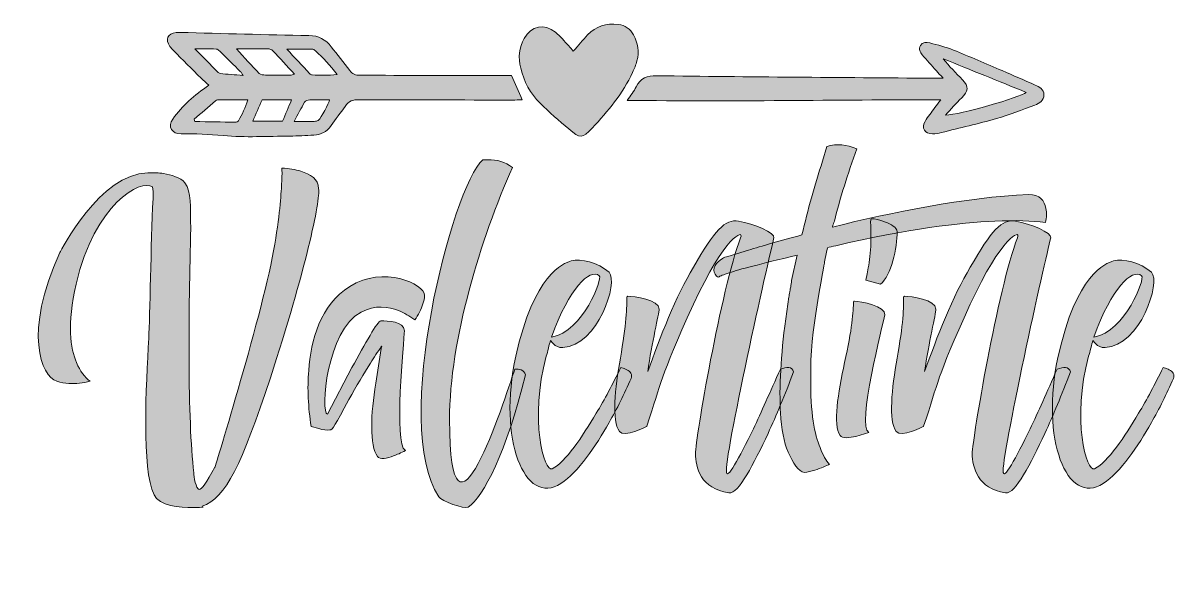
# Model space of a CAD drawing. Header units: inches. Extents: x 138 to 931, y -916 to -207.
# Drawn here: x 138 to 931, y -916 to -538 of the extents above; entities that cross this region are included whole.
import ezdxf

# ---------------------------------------------------------------- set-up
doc = ezdxf.new("R2010")
doc.units = ezdxf.units.IN
doc.header["$MEASUREMENT"] = 0
doc.layers.add('Layer 1', color=7, linetype='Continuous')

# ---------------------------------------------------------------- blocks, each defined once
blk = doc.blocks.new('block 4')
at = {"layer": 'Layer 1', "true_color": 0xffffff}
h = blk.add_hatch(color=7, dxfattribs=at)
h.dxf.hatch_style = 2
edge = h.paths.add_edge_path()
edge.add_spline(control_points=[(843.16, -665.56), (843.84, -668.6), (843.84, -671.65), (842.82, -675.37), (833.68, -674.02), (821.84, -673.68), (807.97, -674.35), (783.94, -675.37), (748.42, -679.43), (698.34, -691.27), (695.97, -691.61), (694.28, -692.29), (692.59, -692.63), (692.59, -692.63), (691.91, -695.67), (691.91, -695.67), (691.91, -695.67), (690.56, -702.44), (690.56, -702.44), (690.56, -704.47), (680.07, -752.52), (681.08, -781.62), (680.74, -806.99), (683.79, -821.2), (687.51, -830.34), (689.54, -835.42), (691.57, -839.48), (693.94, -841.84), (693.6, -841.84), (693.6, -841.84), (693.26, -842.18), (693.26, -842.18), (690.89, -843.2), (690.89, -843.2), (687.85, -844.55), (683.45, -846.24), (678.38, -847.26), (673.98, -848.27), (670.25, -843.54), (666.53, -835.75), (663.49, -829.66), (661.46, -821.2), (660.44, -810.38), (660.44, -810.38), (660.44, -810.04), (660.44, -810.04), (659.09, -792.78), (660.1, -770.79), (663.15, -746.76), (663.15, -746.76), (665.86, -726.46), (665.86, -726.46), (665.86, -726.46), (666.19, -726.12), (666.19, -726.12), (666.19, -724.77), (666.53, -723.42), (666.87, -721.72), (666.87, -721.05), (666.87, -720.71), (667.21, -720.37), (667.21, -719.36), (667.55, -718), (667.89, -716.31), (667.89, -716.31), (667.89, -715.3), (667.89, -715.3), (667.89, -715.3), (671.61, -697.7), (671.61, -697.7), (645.55, -704.13), (632.02, -707.51), (624.91, -709.88), (620.85, -711.24), (618.48, -712.25), (617.47, -712.93), (616.45, -712.59), (615.78, -711.91), (615.1, -710.9), (614.09, -709.21), (614.09, -707.18), (615.1, -704.81), (616.12, -703.12), (617.81, -701.42), (620.18, -700.07), (621.19, -699.39), (622.54, -699.05), (623.9, -698.72), (623.9, -698.72), (638.11, -694.32), (638.11, -694.32), (647.24, -691.61), (659.76, -687.89), (674.99, -683.83), (679.05, -666.57), (683.79, -649.65), (689.2, -633.07), (689.2, -633.07), (692.25, -622.92), (692.25, -622.92), (699.01, -620.89), (705.78, -621.57), (712.89, -624.61), (706.46, -641.87), (701.38, -658.45), (697.32, -674.35), (696.98, -675.37), (696.31, -676.72), (695.97, -678.41), (736.24, -668.6), (787.33, -657.78), (831.32, -656.08), (839.1, -655.74), (842.14, -660.48), (843.16, -665.56)], knot_values=[0, 0, 0, 0, 1, 1, 1, 2, 2, 2, 3, 3, 3, 4, 4, 4, 5, 5, 5, 6, 6, 6, 7, 7, 7, 8, 8, 8, 9, 9, 9, 10, 10, 10, 11, 11, 11, 12, 12, 12, 13, 13, 13, 14, 14, 14, 15, 15, 15, 16, 16, 16, 17, 17, 17, 18, 18, 18, 19, 19, 19, 20, 20, 20, 21, 21, 21, 22, 22, 22, 23, 23, 23, 24, 24, 24, 25, 25, 25, 26, 26, 26, 27, 27, 27, 28, 28, 28, 29, 29, 29, 30, 30, 30, 31, 31, 31, 32, 32, 32, 33, 33, 33, 34, 34, 34, 35, 35, 35, 36, 36, 36, 37, 37, 37, 38, 38, 38, 38], degree=3, periodic=1)
h = blk.add_hatch(color=7, dxfattribs=at)
h.dxf.hatch_style = 2
edge = h.paths.add_edge_path()
edge.add_spline(control_points=[(432.06, -811.05), (432.06, -915.95), (469.61, -798.53), (477.06, -776.2), (480.1, -776.2), (483.49, -776.54), (484.5, -780.26), (471.3, -833.05), (455.4, -864.52), (444.91, -871.28), (442.21, -872.97), (426.3, -866.88), (424.61, -864.18), (391.79, -815.11), (433.75, -650.67), (455.06, -632.06), (455.06, -632.06), (458.45, -632.06), (458.45, -632.06), (464.88, -632.06), (470.29, -633.41), (475.37, -637.47), (453.71, -686.2), (432.06, -755.9), (432.06, -811.05)], knot_values=[0, 0, 0, 0, 1, 1, 1, 2, 2, 2, 3, 3, 3, 4, 4, 4, 5, 5, 5, 6, 6, 6, 7, 7, 7, 8, 8, 8, 8], degree=3, periodic=1)
h = blk.add_hatch(color=7, dxfattribs=at)
h.dxf.hatch_style = 2
edge = h.paths.add_edge_path()
edge.add_spline(control_points=[(329.54, -639.84), (335.97, -642.21), (342.06, -645.26), (341.72, -652.02), (343.41, -659.47), (332.25, -709.54), (308.56, -782.29), (288.6, -841.84), (278.11, -865.19), (261.53, -870.61), (261.53, -870.94), (261.87, -871.28), (262.2, -871.28), (261.19, -871.28), (258.82, -871.62), (255.1, -871.62), (246.3, -871.62), (231.75, -870.61), (228.37, -862.82), (219.57, -844.89), (222.96, -788.05), (224.65, -754.89), (225.66, -740.34), (226, -690.26), (227.69, -658.79), (227.69, -658.45), (228.03, -658.11), (227.69, -657.1), (227.69, -657.1), (227.69, -656.76), (227.69, -656.76), (228.03, -655.07), (227.69, -653.04), (227.35, -650.67), (219.23, -645.26), (187.43, -662.17), (174.57, -717.67), (168.14, -745.75), (170.85, -761.99), (174.91, -771.8), (177.27, -777.56), (180.66, -781.95), (184.38, -784.66), (182.01, -785.34), (179.31, -785.68), (176.94, -786.01), (172.54, -786.35), (166.79, -786.35), (161.37, -784.66), (150.55, -780.94), (138.03, -751.84), (163.4, -696.01), (163.74, -695.33), (191.49, -641.19), (223.97, -641.19), (223.97, -641.19), (224.65, -641.19), (224.65, -641.19), (228.37, -640.86), (231.75, -641.19), (234.8, -641.53), (240.21, -642.55), (246.64, -644.24), (249.68, -647.96), (254.08, -653.71), (253.75, -666.23), (253.41, -674.35), (253.41, -676.05), (253.75, -676.72), (253.75, -677.74), (253.75, -677.74), (253.75, -679.09), (253.75, -679.09), (252.05, -736.27), (251.38, -810.72), (255.78, -847.6), (255.78, -850.3), (257.13, -858.76), (259.5, -859.1), (261.19, -859.44), (264.57, -854.36), (270.33, -843.87), (270.33, -843.54), (303.82, -735.94), (311.61, -690.26), (315.33, -667.25), (316.01, -654.73), (316.34, -646.95), (316.68, -642.55), (316.68, -639.5), (316.34, -637.81), (321.42, -638.15), (325.82, -638.83), (329.54, -639.84)], knot_values=[0, 0, 0, 0, 1, 1, 1, 2, 2, 2, 3, 3, 3, 4, 4, 4, 5, 5, 5, 6, 6, 6, 7, 7, 7, 8, 8, 8, 9, 9, 9, 10, 10, 10, 11, 11, 11, 12, 12, 12, 13, 13, 13, 14, 14, 14, 15, 15, 15, 16, 16, 16, 17, 17, 17, 18, 18, 18, 19, 19, 19, 20, 20, 20, 21, 21, 21, 22, 22, 22, 23, 23, 23, 24, 24, 24, 25, 25, 25, 26, 26, 26, 27, 27, 27, 28, 28, 28, 29, 29, 29, 30, 30, 30, 31, 31, 31, 31], degree=3, periodic=1)
h = blk.add_hatch(color=7, dxfattribs=at)
h.dxf.hatch_style = 2
edge = h.paths.add_edge_path()
edge.add_spline(control_points=[(669.25, -778.23), (663.15, -794.13), (657.4, -808.01), (651.65, -820.53), (641.84, -841.17), (631.35, -862.49), (624.58, -861.47), (605.29, -858.76), (601.57, -843.87), (601.57, -834.4), (601.57, -824.93), (619.17, -721.05), (632.7, -685.86), (635.41, -679.43), (621.87, -684.5), (600.22, -731.54), (575.86, -785), (578.9, -783.65), (568.07, -815.45), (568.07, -815.45), (568.07, -815.79), (568.07, -815.79), (567.74, -815.79), (552.51, -823.57), (549.13, -819.17), (543.71, -812.07), (546.08, -789.4), (549.8, -768.76), (553.86, -745.75), (554.54, -732.89), (554.2, -726.46), (554.54, -726.12), (554.88, -726.12), (554.88, -726.12), (559.28, -726.12), (576.53, -728.49), (576.53, -734.92), (576.53, -737.97), (571.46, -758.27), (568.75, -777.89), (576.87, -755.22), (588.37, -725.11), (600.22, -706.16), (614.77, -680.78), (621.87, -672.66), (631.35, -674.35), (641.84, -676.05), (656.73, -682.48), (655.71, -685.86), (654.36, -689.58), (622.89, -829.32), (622.89, -846.24), (622.89, -854.36), (631.69, -837.11), (641.5, -817.48), (646.91, -805.98), (653, -792.11), (660.11, -776.2), (664.51, -774.85), (668.23, -774.17), (669.25, -778.23)], knot_values=[0, 0, 0, 0, 1, 1, 1, 2, 2, 2, 3, 3, 3, 4, 4, 4, 5, 5, 5, 6, 6, 6, 7, 7, 7, 8, 8, 8, 9, 9, 9, 10, 10, 10, 11, 11, 11, 12, 12, 12, 13, 13, 13, 14, 14, 14, 15, 15, 15, 16, 16, 16, 17, 17, 17, 18, 18, 18, 19, 19, 19, 20, 20, 20, 20], degree=3, periodic=1)
h = blk.add_hatch(color=7, dxfattribs=at)
h.dxf.hatch_style = 2
edge = h.paths.add_edge_path()
edge.add_spline(control_points=[(732.17, -738.98), (730.82, -745.07), (712.55, -815.79), (721.01, -819.85), (721.01, -819.85), (712.21, -822.56), (712.21, -822.56), (707.81, -823.57), (702.74, -824.25), (701.38, -821.88), (695.97, -814.78), (700.03, -792.44), (704.43, -771.8), (709.5, -748.79), (710.52, -736.27), (710.52, -729.85), (710.86, -729.51), (710.86, -729.51), (711.19, -729.51), (715.26, -729.51), (733.19, -732.89), (732.17, -738.98)], knot_values=[0, 0, 0, 0, 1, 1, 1, 2, 2, 2, 3, 3, 3, 4, 4, 4, 5, 5, 5, 6, 6, 6, 7, 7, 7, 7], degree=3, periodic=1)
edge = h.paths.add_edge_path()
edge.add_spline(control_points=[(729.13, -717.67), (729.13, -717.67), (718.98, -714.96), (718.98, -714.96), (718.98, -714.96), (719.99, -710.56), (719.99, -710.56), (720.67, -707.51), (721.34, -702.78), (722.02, -696.35), (723.38, -683.83), (721.68, -673.68), (722.7, -672.66), (722.7, -672.66), (724.05, -672.66), (724.05, -672.66), (724.05, -672.66), (724.73, -672.66), (724.73, -672.66), (727.43, -673.34), (730.14, -674.02), (732.51, -675.03), (736.57, -676.38), (740.29, -678.75), (740.63, -681.46), (740.63, -692.63), (736.57, -712.25), (729.13, -717.67)], knot_values=[0, 0, 0, 0, 1, 1, 1, 2, 2, 2, 3, 3, 3, 4, 4, 4, 5, 5, 5, 6, 6, 6, 7, 7, 7, 8, 8, 8, 9, 9, 9, 9], degree=3, periodic=1)
h = blk.add_hatch(color=7, dxfattribs=at)
h.dxf.hatch_style = 2
edge = h.paths.add_edge_path()
edge.add_spline(control_points=[(860.07, -778.23), (853.98, -794.13), (848.23, -808.01), (842.48, -820.53), (832.67, -841.17), (822.17, -862.49), (815.41, -861.47), (796.12, -858.76), (792.4, -843.87), (792.4, -834.4), (792.4, -824.93), (810, -721.05), (823.53, -685.86), (826.24, -679.43), (812.7, -684.5), (791.05, -731.54), (766.68, -785), (769.73, -783.65), (758.9, -815.45), (758.9, -815.45), (758.9, -815.79), (758.9, -815.79), (758.56, -815.79), (743.34, -823.57), (739.95, -819.17), (734.54, -812.07), (736.91, -789.4), (740.63, -768.76), (744.69, -745.75), (745.37, -732.89), (745.03, -726.46), (745.37, -726.12), (745.71, -726.12), (745.71, -726.12), (750.1, -726.12), (767.36, -728.49), (767.36, -734.92), (767.36, -737.97), (762.28, -758.27), (759.58, -777.89), (767.7, -755.22), (779.2, -725.11), (791.05, -706.16), (805.6, -680.78), (812.7, -672.66), (822.17, -674.35), (832.67, -676.05), (847.55, -682.48), (846.54, -685.86), (845.19, -689.58), (813.72, -829.32), (813.72, -846.24), (813.72, -854.36), (822.51, -837.11), (832.33, -817.48), (837.74, -805.98), (843.83, -792.11), (850.94, -776.2), (855.34, -774.85), (859.06, -774.17), (860.07, -778.23)], knot_values=[0, 0, 0, 0, 1, 1, 1, 2, 2, 2, 3, 3, 3, 4, 4, 4, 5, 5, 5, 6, 6, 6, 7, 7, 7, 8, 8, 8, 9, 9, 9, 10, 10, 10, 11, 11, 11, 12, 12, 12, 13, 13, 13, 14, 14, 14, 15, 15, 15, 16, 16, 16, 17, 17, 17, 18, 18, 18, 19, 19, 19, 20, 20, 20, 20], degree=3, periodic=1)
h = blk.add_hatch(color=7, dxfattribs=at)
h.dxf.hatch_style = 2
edge = h.paths.add_edge_path()
edge.add_spline(control_points=[(347.81, -807.33), (347.81, -807.33), (364.72, -775.19), (364.72, -775.19), (373.86, -758.95), (382.32, -743.04), (384.69, -743.04), (389.09, -743.04), (400.93, -743.38), (400.93, -749.81), (400.93, -756.24), (393.15, -827.97), (401.6, -832.37), (398.56, -834.06), (395.85, -835.08), (393.48, -836.09), (389.09, -837.79), (384.01, -838.8), (382.32, -836.43), (376.9, -828.99), (377.58, -806.99), (381.3, -786.01), (381.3, -786.01), (385.03, -761.99), (385.03, -761.99), (385.36, -760.64), (385.36, -760.3), (385.03, -760.64), (382.66, -764.36), (379.95, -768.08), (377.58, -772.14), (373.18, -778.91), (367.77, -788.05), (362.69, -797.18), (353.22, -814.78), (351.53, -818.16), (349.5, -818.16), (347.81, -818.5), (344.76, -818.16), (342.05, -817.15), (342.05, -817.15), (336.64, -815.79), (336.64, -815.79), (334.61, -802.6), (333.93, -789.74), (334.95, -777.22), (336.64, -756.58), (342.73, -731.88), (363.37, -719.36), (386.38, -704.81), (414.8, -717.33), (414.8, -725.45), (414.8, -729.51), (413.11, -733.23), (411.42, -736.95), (410.4, -738.98), (409.39, -740.67), (408.03, -742.37), (404.65, -739.66), (400.93, -737.63), (396.87, -735.94), (390.1, -733.23), (380.63, -731.88), (371.15, -736.95), (347.13, -749.47), (343.07, -806.32), (347.81, -807.33)], knot_values=[0, 0, 0, 0, 1, 1, 1, 2, 2, 2, 3, 3, 3, 4, 4, 4, 5, 5, 5, 6, 6, 6, 7, 7, 7, 8, 8, 8, 9, 9, 9, 10, 10, 10, 11, 11, 11, 12, 12, 12, 13, 13, 13, 14, 14, 14, 15, 15, 15, 16, 16, 16, 17, 17, 17, 18, 18, 18, 19, 19, 19, 20, 20, 20, 21, 21, 21, 22, 22, 22, 22], degree=3, periodic=1)
h = blk.add_hatch(color=7, dxfattribs=at)
h.dxf.hatch_style = 2
edge = h.paths.add_edge_path()
edge.add_spline(control_points=[(557.59, -780.94), (557.59, -781.62), (557.59, -782.29), (557.25, -782.63), (552.51, -793.46), (547.44, -803.61), (542.02, -813.08), (532.89, -829.32), (520.7, -847.26), (508.86, -855.04), (483.82, -871.28), (465.21, -824.25), (477.73, -767.41), (490.25, -710.9), (510.21, -703.45), (515.97, -701.76), (522.4, -700.07), (534.24, -702.44), (542.02, -709.54), (548.79, -716.31), (534.24, -760.3), (510.21, -761.31), (507.17, -761.65), (505.14, -760.3), (503.79, -758.95), (502.77, -757.93), (502.09, -757.25), (501.76, -756.58), (500.74, -758.95), (499.73, -764.7), (498.71, -767.41), (486.87, -810.72), (497.36, -847.6), (502.77, -844.89), (512.25, -840.15), (523.41, -822.9), (533.22, -806.65), (538.98, -797.18), (544.39, -786.69), (550.14, -775.19), (550.14, -775.19), (552.51, -775.86), (552.51, -775.86), (553.87, -776.2), (554.88, -777.22), (555.89, -777.56), (556.91, -778.57), (557.59, -779.59), (557.59, -780.94)], knot_values=[0, 0, 0, 0, 1, 1, 1, 2, 2, 2, 3, 3, 3, 4, 4, 4, 5, 5, 5, 6, 6, 6, 7, 7, 7, 8, 8, 8, 9, 9, 9, 10, 10, 10, 11, 11, 11, 12, 12, 12, 13, 13, 13, 14, 14, 14, 15, 15, 15, 16, 16, 16, 16], degree=3, periodic=1)
edge = h.paths.add_edge_path()
edge.add_spline(control_points=[(502.43, -754.21), (524.09, -750.49), (537.96, -713.6), (535.25, -711.91), (528.83, -706.84), (514.28, -720.37), (502.43, -754.21)], knot_values=[0, 0, 0, 0, 1, 1, 1, 2, 2, 2, 2], degree=3, periodic=1)
h = blk.add_hatch(color=7, dxfattribs=at)
h.dxf.hatch_style = 2
edge = h.paths.add_edge_path()
edge.add_spline(control_points=[(931.46, -780.94), (931.46, -781.62), (931.46, -782.29), (931.12, -782.63), (926.39, -793.46), (921.31, -803.61), (915.9, -813.08), (906.76, -829.32), (894.58, -847.26), (882.74, -855.04), (857.7, -871.28), (839.09, -824.25), (851.61, -767.41), (864.13, -710.9), (884.09, -703.45), (889.84, -701.76), (896.27, -700.07), (908.11, -702.44), (915.9, -709.54), (922.66, -716.31), (908.11, -760.3), (884.09, -761.31), (881.04, -761.65), (879.01, -760.3), (877.66, -758.95), (876.65, -757.93), (875.97, -757.25), (875.63, -756.58), (874.62, -758.95), (873.6, -764.7), (872.59, -767.41), (860.74, -810.72), (871.23, -847.6), (876.65, -844.89), (886.12, -840.15), (897.29, -822.9), (907.1, -806.65), (912.85, -797.18), (918.26, -786.69), (924.02, -775.19), (924.02, -775.19), (926.39, -775.86), (926.39, -775.86), (927.74, -776.2), (928.75, -777.22), (929.77, -777.56), (930.78, -778.57), (931.46, -779.59), (931.46, -780.94)], knot_values=[0, 0, 0, 0, 1, 1, 1, 2, 2, 2, 3, 3, 3, 4, 4, 4, 5, 5, 5, 6, 6, 6, 7, 7, 7, 8, 8, 8, 9, 9, 9, 10, 10, 10, 11, 11, 11, 12, 12, 12, 13, 13, 13, 14, 14, 14, 15, 15, 15, 16, 16, 16, 16], degree=3, periodic=1)
edge = h.paths.add_edge_path()
edge.add_spline(control_points=[(876.31, -754.21), (897.96, -750.49), (911.84, -713.6), (909.13, -711.91), (902.7, -706.84), (888.15, -720.37), (876.31, -754.21)], knot_values=[0, 0, 0, 0, 1, 1, 1, 2, 2, 2, 2], degree=3, periodic=1)
at = {"layer": 'Layer 1', "lineweight": 0}
for points, knots in [([(843.16, -665.56), (843.84, -668.6), (843.84, -671.65), (842.82, -675.37), (833.68, -674.02), (821.84, -673.68), (807.97, -674.35), (783.94, -675.37), (748.42, -679.43), (698.34, -691.27), (695.97, -691.61), (694.28, -692.29), (692.59, -692.63), (692.59, -692.63), (691.91, -695.67), (691.91, -695.67), (691.91, -695.67), (690.56, -702.44), (690.56, -702.44), (690.56, -704.47), (680.07, -752.52), (681.08, -781.62), (680.74, -806.99), (683.79, -821.2), (687.51, -830.34), (689.54, -835.42), (691.57, -839.48), (693.94, -841.84), (693.6, -841.84), (693.6, -841.84), (693.26, -842.18), (693.26, -842.18), (690.89, -843.2), (690.89, -843.2), (687.85, -844.55), (683.45, -846.24), (678.38, -847.26), (673.98, -848.27), (670.25, -843.54), (666.53, -835.75), (663.49, -829.66), (661.46, -821.2), (660.44, -810.38), (660.44, -810.38), (660.44, -810.04), (660.44, -810.04), (659.09, -792.78), (660.1, -770.79), (663.15, -746.76), (663.15, -746.76), (665.86, -726.46), (665.86, -726.46), (665.86, -726.46), (666.19, -726.12), (666.19, -726.12), (666.19, -724.77), (666.53, -723.42), (666.87, -721.72), (666.87, -721.05), (666.87, -720.71), (667.21, -720.37), (667.21, -719.36), (667.55, -718), (667.89, -716.31), (667.89, -716.31), (667.89, -715.3), (667.89, -715.3), (667.89, -715.3), (671.61, -697.7), (671.61, -697.7), (645.55, -704.13), (632.02, -707.51), (624.91, -709.88), (620.85, -711.24), (618.48, -712.25), (617.47, -712.93), (616.45, -712.59), (615.78, -711.91), (615.1, -710.9), (614.09, -709.21), (614.09, -707.18), (615.1, -704.81), (616.12, -703.12), (617.81, -701.42), (620.18, -700.07), (621.19, -699.39), (622.54, -699.05), (623.9, -698.72), (623.9, -698.72), (638.11, -694.32), (638.11, -694.32), (647.24, -691.61), (659.76, -687.89), (674.99, -683.83), (679.05, -666.57), (683.79, -649.65), (689.2, -633.07), (689.2, -633.07), (692.25, -622.92), (692.25, -622.92), (699.01, -620.89), (705.78, -621.57), (712.89, -624.61), (706.46, -641.87), (701.38, -658.45), (697.32, -674.35), (696.98, -675.37), (696.31, -676.72), (695.97, -678.41), (736.24, -668.6), (787.33, -657.78), (831.32, -656.08), (839.1, -655.74), (842.14, -660.48), (843.16, -665.56)], [0, 0, 0, 0, 1, 1, 1, 2, 2, 2, 3, 3, 3, 4, 4, 4, 5, 5, 5, 6, 6, 6, 7, 7, 7, 8, 8, 8, 9, 9, 9, 10, 10, 10, 11, 11, 11, 12, 12, 12, 13, 13, 13, 14, 14, 14, 15, 15, 15, 16, 16, 16, 17, 17, 17, 18, 18, 18, 19, 19, 19, 20, 20, 20, 21, 21, 21, 22, 22, 22, 23, 23, 23, 24, 24, 24, 25, 25, 25, 26, 26, 26, 27, 27, 27, 28, 28, 28, 29, 29, 29, 30, 30, 30, 31, 31, 31, 32, 32, 32, 33, 33, 33, 34, 34, 34, 35, 35, 35, 36, 36, 36, 37, 37, 37, 38, 38, 38, 38]), ([(432.06, -811.05), (432.06, -915.95), (469.61, -798.53), (477.06, -776.2), (480.1, -776.2), (483.49, -776.54), (484.5, -780.26), (471.3, -833.05), (455.4, -864.52), (444.91, -871.28), (442.21, -872.97), (426.3, -866.88), (424.61, -864.18), (391.79, -815.11), (433.75, -650.67), (455.06, -632.06), (455.06, -632.06), (458.45, -632.06), (458.45, -632.06), (464.88, -632.06), (470.29, -633.41), (475.37, -637.47), (453.71, -686.2), (432.06, -755.9), (432.06, -811.05)], [0, 0, 0, 0, 1, 1, 1, 2, 2, 2, 3, 3, 3, 4, 4, 4, 5, 5, 5, 6, 6, 6, 7, 7, 7, 8, 8, 8, 8]), ([(329.54, -639.84), (335.97, -642.21), (342.06, -645.26), (341.72, -652.02), (343.41, -659.47), (332.25, -709.54), (308.56, -782.29), (288.6, -841.84), (278.11, -865.19), (261.53, -870.61), (261.53, -870.94), (261.87, -871.28), (262.2, -871.28), (261.19, -871.28), (258.82, -871.62), (255.1, -871.62), (246.3, -871.62), (231.75, -870.61), (228.37, -862.82), (219.57, -844.89), (222.96, -788.05), (224.65, -754.89), (225.66, -740.34), (226, -690.26), (227.69, -658.79), (227.69, -658.45), (228.03, -658.11), (227.69, -657.1), (227.69, -657.1), (227.69, -656.76), (227.69, -656.76), (228.03, -655.07), (227.69, -653.04), (227.35, -650.67), (219.23, -645.26), (187.43, -662.17), (174.57, -717.67), (168.14, -745.75), (170.85, -761.99), (174.91, -771.8), (177.27, -777.56), (180.66, -781.95), (184.38, -784.66), (182.01, -785.34), (179.31, -785.68), (176.94, -786.01), (172.54, -786.35), (166.79, -786.35), (161.37, -784.66), (150.55, -780.94), (138.03, -751.84), (163.4, -696.01), (163.74, -695.33), (191.49, -641.19), (223.97, -641.19), (223.97, -641.19), (224.65, -641.19), (224.65, -641.19), (228.37, -640.86), (231.75, -641.19), (234.8, -641.53), (240.21, -642.55), (246.64, -644.24), (249.68, -647.96), (254.08, -653.71), (253.75, -666.23), (253.41, -674.35), (253.41, -676.05), (253.75, -676.72), (253.75, -677.74), (253.75, -677.74), (253.75, -679.09), (253.75, -679.09), (252.05, -736.27), (251.38, -810.72), (255.78, -847.6), (255.78, -850.3), (257.13, -858.76), (259.5, -859.1), (261.19, -859.44), (264.57, -854.36), (270.33, -843.87), (270.33, -843.54), (303.82, -735.94), (311.61, -690.26), (315.33, -667.25), (316.01, -654.73), (316.34, -646.95), (316.68, -642.55), (316.68, -639.5), (316.34, -637.81), (321.42, -638.15), (325.82, -638.83), (329.54, -639.84)], [0, 0, 0, 0, 1, 1, 1, 2, 2, 2, 3, 3, 3, 4, 4, 4, 5, 5, 5, 6, 6, 6, 7, 7, 7, 8, 8, 8, 9, 9, 9, 10, 10, 10, 11, 11, 11, 12, 12, 12, 13, 13, 13, 14, 14, 14, 15, 15, 15, 16, 16, 16, 17, 17, 17, 18, 18, 18, 19, 19, 19, 20, 20, 20, 21, 21, 21, 22, 22, 22, 23, 23, 23, 24, 24, 24, 25, 25, 25, 26, 26, 26, 27, 27, 27, 28, 28, 28, 29, 29, 29, 30, 30, 30, 31, 31, 31, 31]), ([(669.25, -778.23), (663.15, -794.13), (657.4, -808.01), (651.65, -820.53), (641.84, -841.17), (631.35, -862.49), (624.58, -861.47), (605.29, -858.76), (601.57, -843.87), (601.57, -834.4), (601.57, -824.93), (619.17, -721.05), (632.7, -685.86), (635.41, -679.43), (621.87, -684.5), (600.22, -731.54), (575.86, -785), (578.9, -783.65), (568.07, -815.45), (568.07, -815.45), (568.07, -815.79), (568.07, -815.79), (567.74, -815.79), (552.51, -823.57), (549.13, -819.17), (543.71, -812.07), (546.08, -789.4), (549.8, -768.76), (553.86, -745.75), (554.54, -732.89), (554.2, -726.46), (554.54, -726.12), (554.88, -726.12), (554.88, -726.12), (559.28, -726.12), (576.53, -728.49), (576.53, -734.92), (576.53, -737.97), (571.46, -758.27), (568.75, -777.89), (576.87, -755.22), (588.37, -725.11), (600.22, -706.16), (614.77, -680.78), (621.87, -672.66), (631.35, -674.35), (641.84, -676.05), (656.73, -682.48), (655.71, -685.86), (654.36, -689.58), (622.89, -829.32), (622.89, -846.24), (622.89, -854.36), (631.69, -837.11), (641.5, -817.48), (646.91, -805.98), (653, -792.11), (660.11, -776.2), (664.51, -774.85), (668.23, -774.17), (669.25, -778.23)], [0, 0, 0, 0, 1, 1, 1, 2, 2, 2, 3, 3, 3, 4, 4, 4, 5, 5, 5, 6, 6, 6, 7, 7, 7, 8, 8, 8, 9, 9, 9, 10, 10, 10, 11, 11, 11, 12, 12, 12, 13, 13, 13, 14, 14, 14, 15, 15, 15, 16, 16, 16, 17, 17, 17, 18, 18, 18, 19, 19, 19, 20, 20, 20, 20]), ([(729.13, -717.67), (729.13, -717.67), (718.98, -714.96), (718.98, -714.96), (718.98, -714.96), (719.99, -710.56), (719.99, -710.56), (720.67, -707.51), (721.34, -702.78), (722.02, -696.35), (723.38, -683.83), (721.68, -673.68), (722.7, -672.66), (722.7, -672.66), (724.05, -672.66), (724.05, -672.66), (724.05, -672.66), (724.73, -672.66), (724.73, -672.66), (727.43, -673.34), (730.14, -674.02), (732.51, -675.03), (736.57, -676.38), (740.29, -678.75), (740.63, -681.46), (740.63, -692.63), (736.57, -712.25), (729.13, -717.67)], [0, 0, 0, 0, 1, 1, 1, 2, 2, 2, 3, 3, 3, 4, 4, 4, 5, 5, 5, 6, 6, 6, 7, 7, 7, 8, 8, 8, 9, 9, 9, 9]), ([(860.07, -778.23), (853.98, -794.13), (848.23, -808.01), (842.48, -820.53), (832.67, -841.17), (822.17, -862.49), (815.41, -861.47), (796.12, -858.76), (792.4, -843.87), (792.4, -834.4), (792.4, -824.93), (810, -721.05), (823.53, -685.86), (826.24, -679.43), (812.7, -684.5), (791.05, -731.54), (766.68, -785), (769.73, -783.65), (758.9, -815.45), (758.9, -815.45), (758.9, -815.79), (758.9, -815.79), (758.56, -815.79), (743.34, -823.57), (739.95, -819.17), (734.54, -812.07), (736.91, -789.4), (740.63, -768.76), (744.69, -745.75), (745.37, -732.89), (745.03, -726.46), (745.37, -726.12), (745.71, -726.12), (745.71, -726.12), (750.1, -726.12), (767.36, -728.49), (767.36, -734.92), (767.36, -737.97), (762.28, -758.27), (759.58, -777.89), (767.7, -755.22), (779.2, -725.11), (791.05, -706.16), (805.6, -680.78), (812.7, -672.66), (822.17, -674.35), (832.67, -676.05), (847.55, -682.48), (846.54, -685.86), (845.19, -689.58), (813.72, -829.32), (813.72, -846.24), (813.72, -854.36), (822.51, -837.11), (832.33, -817.48), (837.74, -805.98), (843.83, -792.11), (850.94, -776.2), (855.34, -774.85), (859.06, -774.17), (860.07, -778.23)], [0, 0, 0, 0, 1, 1, 1, 2, 2, 2, 3, 3, 3, 4, 4, 4, 5, 5, 5, 6, 6, 6, 7, 7, 7, 8, 8, 8, 9, 9, 9, 10, 10, 10, 11, 11, 11, 12, 12, 12, 13, 13, 13, 14, 14, 14, 15, 15, 15, 16, 16, 16, 17, 17, 17, 18, 18, 18, 19, 19, 19, 20, 20, 20, 20]), ([(347.81, -807.33), (347.81, -807.33), (364.72, -775.19), (364.72, -775.19), (373.86, -758.95), (382.32, -743.04), (384.69, -743.04), (389.09, -743.04), (400.93, -743.38), (400.93, -749.81), (400.93, -756.24), (393.15, -827.97), (401.6, -832.37), (398.56, -834.06), (395.85, -835.08), (393.48, -836.09), (389.09, -837.79), (384.01, -838.8), (382.32, -836.43), (376.9, -828.99), (377.58, -806.99), (381.3, -786.01), (381.3, -786.01), (385.03, -761.99), (385.03, -761.99), (385.36, -760.64), (385.36, -760.3), (385.03, -760.64), (382.66, -764.36), (379.95, -768.08), (377.58, -772.14), (373.18, -778.91), (367.77, -788.05), (362.69, -797.18), (353.22, -814.78), (351.53, -818.16), (349.5, -818.16), (347.81, -818.5), (344.76, -818.16), (342.05, -817.15), (342.05, -817.15), (336.64, -815.79), (336.64, -815.79), (334.61, -802.6), (333.93, -789.74), (334.95, -777.22), (336.64, -756.58), (342.73, -731.88), (363.37, -719.36), (386.38, -704.81), (414.8, -717.33), (414.8, -725.45), (414.8, -729.51), (413.11, -733.23), (411.42, -736.95), (410.4, -738.98), (409.39, -740.67), (408.03, -742.37), (404.65, -739.66), (400.93, -737.63), (396.87, -735.94), (390.1, -733.23), (380.63, -731.88), (371.15, -736.95), (347.13, -749.47), (343.07, -806.32), (347.81, -807.33)], [0, 0, 0, 0, 1, 1, 1, 2, 2, 2, 3, 3, 3, 4, 4, 4, 5, 5, 5, 6, 6, 6, 7, 7, 7, 8, 8, 8, 9, 9, 9, 10, 10, 10, 11, 11, 11, 12, 12, 12, 13, 13, 13, 14, 14, 14, 15, 15, 15, 16, 16, 16, 17, 17, 17, 18, 18, 18, 19, 19, 19, 20, 20, 20, 21, 21, 21, 22, 22, 22, 22]), ([(557.59, -780.94), (557.59, -781.62), (557.59, -782.29), (557.25, -782.63), (552.51, -793.46), (547.44, -803.61), (542.02, -813.08), (532.89, -829.32), (520.7, -847.26), (508.86, -855.04), (483.82, -871.28), (465.21, -824.25), (477.73, -767.41), (490.25, -710.9), (510.21, -703.45), (515.97, -701.76), (522.4, -700.07), (534.24, -702.44), (542.02, -709.54), (548.79, -716.31), (534.24, -760.3), (510.21, -761.31), (507.17, -761.65), (505.14, -760.3), (503.79, -758.95), (502.77, -757.93), (502.09, -757.25), (501.76, -756.58), (500.74, -758.95), (499.73, -764.7), (498.71, -767.41), (486.87, -810.72), (497.36, -847.6), (502.77, -844.89), (512.25, -840.15), (523.41, -822.9), (533.22, -806.65), (538.98, -797.18), (544.39, -786.69), (550.14, -775.19), (550.14, -775.19), (552.51, -775.86), (552.51, -775.86), (553.87, -776.2), (554.88, -777.22), (555.89, -777.56), (556.91, -778.57), (557.59, -779.59), (557.59, -780.94)], [0, 0, 0, 0, 1, 1, 1, 2, 2, 2, 3, 3, 3, 4, 4, 4, 5, 5, 5, 6, 6, 6, 7, 7, 7, 8, 8, 8, 9, 9, 9, 10, 10, 10, 11, 11, 11, 12, 12, 12, 13, 13, 13, 14, 14, 14, 15, 15, 15, 16, 16, 16, 16]), ([(931.46, -780.94), (931.46, -781.62), (931.46, -782.29), (931.12, -782.63), (926.39, -793.46), (921.31, -803.61), (915.9, -813.08), (906.76, -829.32), (894.58, -847.26), (882.74, -855.04), (857.7, -871.28), (839.09, -824.25), (851.61, -767.41), (864.13, -710.9), (884.09, -703.45), (889.84, -701.76), (896.27, -700.07), (908.11, -702.44), (915.9, -709.54), (922.66, -716.31), (908.11, -760.3), (884.09, -761.31), (881.04, -761.65), (879.01, -760.3), (877.66, -758.95), (876.65, -757.93), (875.97, -757.25), (875.63, -756.58), (874.62, -758.95), (873.6, -764.7), (872.59, -767.41), (860.74, -810.72), (871.23, -847.6), (876.65, -844.89), (886.12, -840.15), (897.29, -822.9), (907.1, -806.65), (912.85, -797.18), (918.26, -786.69), (924.02, -775.19), (924.02, -775.19), (926.39, -775.86), (926.39, -775.86), (927.74, -776.2), (928.75, -777.22), (929.77, -777.56), (930.78, -778.57), (931.46, -779.59), (931.46, -780.94)], [0, 0, 0, 0, 1, 1, 1, 2, 2, 2, 3, 3, 3, 4, 4, 4, 5, 5, 5, 6, 6, 6, 7, 7, 7, 8, 8, 8, 9, 9, 9, 10, 10, 10, 11, 11, 11, 12, 12, 12, 13, 13, 13, 14, 14, 14, 15, 15, 15, 16, 16, 16, 16]), ([(502.43, -754.21), (524.09, -750.49), (537.96, -713.6), (535.25, -711.91), (528.83, -706.84), (514.28, -720.37), (502.43, -754.21)], [0, 0, 0, 0, 1, 1, 1, 2, 2, 2, 2]), ([(876.31, -754.21), (897.96, -750.49), (911.84, -713.6), (909.13, -711.91), (902.7, -706.84), (888.15, -720.37), (876.31, -754.21)], [0, 0, 0, 0, 1, 1, 1, 2, 2, 2, 2]), ([(732.17, -738.98), (730.82, -745.07), (712.55, -815.79), (721.01, -819.85), (721.01, -819.85), (712.21, -822.56), (712.21, -822.56), (707.81, -823.57), (702.74, -824.25), (701.38, -821.88), (695.97, -814.78), (700.03, -792.44), (704.43, -771.8), (709.5, -748.79), (710.52, -736.27), (710.52, -729.85), (710.86, -729.51), (710.86, -729.51), (711.19, -729.51), (715.26, -729.51), (733.19, -732.89), (732.17, -738.98)], [0, 0, 0, 0, 1, 1, 1, 2, 2, 2, 3, 3, 3, 4, 4, 4, 5, 5, 5, 6, 6, 6, 7, 7, 7, 7])]:
    blk.add_open_spline(points, degree=3, knots=knots, dxfattribs=at)
blk = doc.blocks.new('block 6')
at = {"layer": 'Layer 1', "true_color": 0xe43b40}
h = blk.add_hatch(color=13, dxfattribs=at)
h.dxf.hatch_style = 2
edge = h.paths.add_edge_path()
edge.add_spline(control_points=[(517.39, -557.4), (520.95, -553.25), (523.9, -549.51), (527.17, -546.08), (532.94, -540.01), (540.16, -537.93), (548.38, -538.92), (553.14, -539.49), (556.59, -542.01), (558.85, -546.11), (561.94, -551.73), (563.07, -557.71), (561.23, -563.98), (560.44, -566.68), (559.49, -569.36), (558.29, -571.9), (551.46, -586.45), (541.31, -598.68), (530.41, -610.22), (523.35, -617.7), (522.31, -617.5), (514.21, -610.83), (507.41, -605.24), (500.85, -599.32), (494.54, -593.18), (487.7, -586.52), (483.3, -578.27), (481.1, -568.97), (479.42, -561.88), (479.8, -554.93), (483.55, -548.47), (488.49, -539.94), (497.4, -538.07), (505.08, -544.26), (508.48, -546.99), (511.26, -550.5), (514.29, -553.7), (515.34, -554.82), (516.27, -556.05), (517.39, -557.4)], knot_values=[0, 0, 0, 0, 1, 1, 1, 2, 2, 2, 3, 3, 3, 4, 4, 4, 5, 5, 5, 6, 6, 6, 7, 7, 7, 8, 8, 8, 9, 9, 9, 10, 10, 10, 11, 11, 11, 12, 12, 12, 13, 13, 13, 13], degree=3, periodic=1)
at = {"layer": 'Layer 1', "true_color": 0xffffff}
h = blk.add_hatch(color=7, dxfattribs=at)
h.dxf.hatch_style = 2
edge = h.paths.add_edge_path()
edge.add_spline(control_points=[(474.83, -574.11), (477.3, -579.77), (479.53, -584.9), (482.07, -590.76), (479.6, -590.84), (477.6, -590.95), (475.59, -590.95), (440.31, -590.91), (405.03, -590.93), (369.75, -590.71), (365.47, -590.68), (362.45, -591.58), (360.03, -595.32), (357.07, -599.9), (353.36, -603.99), (350.37, -608.55), (347.46, -613), (343.45, -614.86), (338.4, -615.09), (332.93, -615.34), (327.47, -615.77), (322.01, -615.81), (306.68, -615.91), (291.35, -616.8), (276.01, -615.44), (266.36, -614.58), (256.63, -614.06), (246.95, -614.28), (240.84, -614.42), (237.42, -609.15), (241.19, -604.02), (244.5, -599.51), (248.32, -595.28), (252.41, -591.45), (256.51, -587.62), (261.23, -584.44), (266.1, -580.64), (264.3, -579.04), (262.48, -577.55), (260.81, -575.9), (254.41, -569.57), (248.05, -563.21), (241.7, -556.84), (240.83, -555.96), (240.02, -555.02), (239.29, -554.03), (235.77, -549.19), (237.62, -545.13), (243.65, -544.45), (244.53, -544.35), (245.42, -544.36), (246.3, -544.38), (275.92, -545.12), (305.54, -546.01), (335.16, -546.51), (341.84, -546.62), (346.59, -549.25), (350.49, -554.28), (354.71, -559.71), (359.2, -564.94), (363.22, -570.52), (365.1, -573.14), (367.14, -573.94), (370.25, -573.93), (401.48, -573.91), (432.7, -574.03), (463.92, -574.1), (467.45, -574.11), (470.97, -574.11), (474.83, -574.11)], knot_values=[0, 0, 0, 0, 1, 1, 1, 2, 2, 2, 3, 3, 3, 4, 4, 4, 5, 5, 5, 6, 6, 6, 7, 7, 7, 8, 8, 8, 9, 9, 9, 10, 10, 10, 11, 11, 11, 12, 12, 12, 13, 13, 13, 14, 14, 14, 15, 15, 15, 16, 16, 16, 17, 17, 17, 18, 18, 18, 19, 19, 19, 20, 20, 20, 21, 21, 21, 22, 22, 22, 23, 23, 23, 23], degree=3, periodic=1)
edge = h.paths.add_edge_path()
edge.add_spline(control_points=[(285.2, -555.64), (290.65, -561.63), (295.61, -567.26), (300.82, -572.65), (301.72, -573.58), (303.72, -573.73), (305.22, -573.76), (310.84, -573.88), (316.47, -573.83), (322.1, -573.78), (323.01, -573.77), (323.91, -573.44), (325.24, -573.17), (319.93, -567.45), (315.09, -562.13), (310.1, -556.94), (309.36, -556.18), (307.96, -555.71), (306.85, -555.69), (299.66, -555.58), (292.47, -555.64), (285.2, -555.64)], knot_values=[0, 0, 0, 0, 1, 1, 1, 2, 2, 2, 3, 3, 3, 4, 4, 4, 5, 5, 5, 6, 6, 6, 7, 7, 7, 7], degree=3, periodic=1)
edge = h.paths.add_edge_path()
edge.add_spline(control_points=[(255.95, -604.2), (256.15, -604.71), (256.35, -605.23), (256.55, -605.75), (265.81, -605.9), (275.07, -606.08), (284.33, -606.16), (285.11, -606.17), (286.3, -605.77), (286.6, -605.2), (288.94, -600.8), (291.41, -596.43), (293.07, -590.71), (285.94, -590.71), (279.8, -590.68), (273.65, -590.75), (272.65, -590.76), (271.41, -590.93), (270.7, -591.52), (265.72, -595.67), (260.85, -599.96), (255.95, -604.2)], knot_values=[0, 0, 0, 0, 1, 1, 1, 2, 2, 2, 3, 3, 3, 4, 4, 4, 5, 5, 5, 6, 6, 6, 7, 7, 7, 7], degree=3, periodic=1)
edge = h.paths.add_edge_path()
edge.add_spline(control_points=[(319.81, -555.81), (325.38, -561.78), (330.47, -567.26), (335.61, -572.7), (336.06, -573.18), (336.8, -573.65), (337.41, -573.66), (342.92, -573.78), (348.45, -574.24), (354.57, -573.33), (349.95, -566.91), (344.82, -561.9), (339.54, -557.03), (338.92, -556.46), (338.02, -555.88), (337.25, -555.87), (331.71, -555.77), (326.16, -555.81), (319.81, -555.81)], knot_values=[0, 0, 0, 0, 1, 1, 1, 2, 2, 2, 3, 3, 3, 4, 4, 4, 5, 5, 5, 6, 6, 6, 6], degree=3, periodic=1)
edge = h.paths.add_edge_path()
edge.add_spline(control_points=[(302.81, -590.91), (300.71, -595.74), (298.63, -600.51), (296.43, -605.57), (303.71, -605.57), (310.46, -605.57), (316.97, -605.57), (319.08, -600.52), (321.01, -595.9), (323.09, -590.91), (316.02, -590.91), (309.54, -590.91), (302.81, -590.91)], knot_values=[0, 0, 0, 0, 1, 1, 1, 2, 2, 2, 3, 3, 3, 4, 4, 4, 4], degree=3, periodic=1)
edge = h.paths.add_edge_path()
edge.add_spline(control_points=[(256.57, -555.75), (262.3, -561.56), (267.23, -566.57), (272.18, -571.55), (272.66, -572.03), (273.29, -572.62), (273.9, -572.68), (278.87, -573.17), (283.85, -573.54), (289.83, -574.03), (288.74, -572.47), (288.44, -571.87), (288, -571.43), (283.25, -566.72), (278.5, -562.01), (273.69, -557.37), (272.97, -556.67), (271.98, -555.85), (271.08, -555.82), (266.59, -555.66), (262.09, -555.75), (256.57, -555.75)], knot_values=[0, 0, 0, 0, 1, 1, 1, 2, 2, 2, 3, 3, 3, 4, 4, 4, 5, 5, 5, 6, 6, 6, 7, 7, 7, 7], degree=3, periodic=1)
edge = h.paths.add_edge_path()
edge.add_spline(control_points=[(324.9, -605.67), (329.46, -605.67), (332.96, -605.68), (336.45, -605.66), (337.51, -605.66), (338.58, -605.72), (339.61, -605.54), (340.43, -605.4), (341.31, -605.09), (341.96, -604.59), (343.32, -603.55), (348.83, -593.19), (349.38, -590.79), (344.76, -590.79), (340.2, -590.68), (335.64, -590.86), (334.43, -590.91), (332.72, -591.55), (332.16, -592.47), (329.71, -596.48), (327.6, -600.68), (324.9, -605.67)], knot_values=[0, 0, 0, 0, 1, 1, 1, 2, 2, 2, 3, 3, 3, 4, 4, 4, 5, 5, 5, 6, 6, 6, 7, 7, 7, 7], degree=3, periodic=1)
h = blk.add_hatch(color=7, dxfattribs=at)
h.dxf.hatch_style = 2
edge = h.paths.add_edge_path()
edge.add_spline(control_points=[(770.65, -590.7), (698.11, -590.82), (626.87, -592.11), (554.49, -591.16), (556.92, -587.62), (559.27, -585.01), (560.68, -581.97), (563.6, -575.65), (568.14, -574.13), (574.96, -574.22), (638.31, -575.02), (701.66, -575.43), (765.02, -575.95), (767.05, -575.97), (769.09, -575.96), (772.37, -575.96), (770.19, -573.64), (768.89, -572.31), (767.66, -570.92), (764.39, -567.22), (761.07, -563.57), (757.95, -559.75), (756.5, -557.98), (755.18, -555.87), (756.62, -553.46), (758.18, -550.85), (760.87, -550.95), (763.24, -551.59), (768.68, -553.03), (774.17, -554.46), (779.39, -556.54), (790.69, -561.05), (801.85, -565.92), (813.04, -570.71), (820.65, -573.97), (828.25, -577.28), (835.79, -580.7), (838.67, -582.01), (841.82, -583.35), (841.78, -587.3), (841.74, -591.36), (838.73, -593.22), (835.57, -594.4), (826.83, -597.69), (818.11, -601.11), (809.15, -603.68), (796.61, -607.28), (783.88, -610.19), (771.21, -613.32), (769.17, -613.83), (767.04, -614.21), (764.95, -614.22), (759.63, -614.26), (757.2, -610.33), (759.86, -605.66), (761.78, -602.32), (764.34, -599.34), (766.62, -596.2), (767.73, -594.68), (768.85, -593.16), (770.65, -590.7)], knot_values=[0, 0, 0, 0, 1, 1, 1, 2, 2, 2, 3, 3, 3, 4, 4, 4, 5, 5, 5, 6, 6, 6, 7, 7, 7, 8, 8, 8, 9, 9, 9, 10, 10, 10, 11, 11, 11, 12, 12, 12, 13, 13, 13, 14, 14, 14, 15, 15, 15, 16, 16, 16, 17, 17, 17, 18, 18, 18, 19, 19, 19, 20, 20, 20, 20], degree=3, periodic=1)
edge = h.paths.add_edge_path()
edge.add_spline(control_points=[(774.02, -601.28), (783.81, -601.34), (825.28, -589.04), (829.64, -585.67), (810.42, -577.9), (791.44, -570.22), (772.45, -562.54), (776.6, -567.77), (781.13, -572.41), (785.71, -577), (790.12, -581.41), (789.78, -585.14), (785.15, -589.48), (781.21, -593.17), (777.71, -597.33), (774.02, -601.28)], knot_values=[0, 0, 0, 0, 1, 1, 1, 2, 2, 2, 3, 3, 3, 4, 4, 4, 5, 5, 5, 5], degree=3, periodic=1)
at = {"layer": 'Layer 1', "lineweight": 0}
for points, knots in [([(517.39, -557.4), (520.95, -553.25), (523.9, -549.51), (527.17, -546.08), (532.94, -540.01), (540.16, -537.93), (548.38, -538.92), (553.14, -539.49), (556.59, -542.01), (558.85, -546.11), (561.94, -551.73), (563.07, -557.71), (561.23, -563.98), (560.44, -566.68), (559.49, -569.36), (558.29, -571.9), (551.46, -586.45), (541.31, -598.68), (530.41, -610.22), (523.35, -617.7), (522.31, -617.5), (514.21, -610.83), (507.41, -605.24), (500.85, -599.32), (494.54, -593.18), (487.7, -586.52), (483.3, -578.27), (481.1, -568.97), (479.42, -561.88), (479.8, -554.93), (483.55, -548.47), (488.49, -539.94), (497.4, -538.07), (505.08, -544.26), (508.48, -546.99), (511.26, -550.5), (514.29, -553.7), (515.34, -554.82), (516.27, -556.05), (517.39, -557.4)], [0, 0, 0, 0, 1, 1, 1, 2, 2, 2, 3, 3, 3, 4, 4, 4, 5, 5, 5, 6, 6, 6, 7, 7, 7, 8, 8, 8, 9, 9, 9, 10, 10, 10, 11, 11, 11, 12, 12, 12, 13, 13, 13, 13]), ([(474.83, -574.11), (477.3, -579.77), (479.53, -584.9), (482.07, -590.76), (479.6, -590.84), (477.6, -590.95), (475.59, -590.95), (440.31, -590.91), (405.03, -590.93), (369.75, -590.71), (365.47, -590.68), (362.45, -591.58), (360.03, -595.32), (357.07, -599.9), (353.36, -603.99), (350.37, -608.55), (347.46, -613), (343.45, -614.86), (338.4, -615.09), (332.93, -615.34), (327.47, -615.77), (322.01, -615.81), (306.68, -615.91), (291.35, -616.8), (276.01, -615.44), (266.36, -614.58), (256.63, -614.06), (246.95, -614.28), (240.84, -614.42), (237.42, -609.15), (241.19, -604.02), (244.5, -599.51), (248.32, -595.28), (252.41, -591.45), (256.51, -587.62), (261.23, -584.44), (266.1, -580.64), (264.3, -579.04), (262.48, -577.55), (260.81, -575.9), (254.41, -569.57), (248.05, -563.21), (241.7, -556.84), (240.83, -555.96), (240.02, -555.02), (239.29, -554.03), (235.77, -549.19), (237.62, -545.13), (243.65, -544.45), (244.53, -544.35), (245.42, -544.36), (246.3, -544.38), (275.92, -545.12), (305.54, -546.01), (335.16, -546.51), (341.84, -546.62), (346.59, -549.25), (350.49, -554.28), (354.71, -559.71), (359.2, -564.94), (363.22, -570.52), (365.1, -573.14), (367.14, -573.94), (370.25, -573.93), (401.48, -573.91), (432.7, -574.03), (463.92, -574.1), (467.45, -574.11), (470.97, -574.11), (474.83, -574.11)], [0, 0, 0, 0, 1, 1, 1, 2, 2, 2, 3, 3, 3, 4, 4, 4, 5, 5, 5, 6, 6, 6, 7, 7, 7, 8, 8, 8, 9, 9, 9, 10, 10, 10, 11, 11, 11, 12, 12, 12, 13, 13, 13, 14, 14, 14, 15, 15, 15, 16, 16, 16, 17, 17, 17, 18, 18, 18, 19, 19, 19, 20, 20, 20, 21, 21, 21, 22, 22, 22, 23, 23, 23, 23]), ([(770.65, -590.7), (698.11, -590.82), (626.87, -592.11), (554.49, -591.16), (556.92, -587.62), (559.27, -585.01), (560.68, -581.97), (563.6, -575.65), (568.14, -574.13), (574.96, -574.22), (638.31, -575.02), (701.66, -575.43), (765.02, -575.95), (767.05, -575.97), (769.09, -575.96), (772.37, -575.96), (770.19, -573.64), (768.89, -572.31), (767.66, -570.92), (764.39, -567.22), (761.07, -563.57), (757.95, -559.75), (756.5, -557.98), (755.18, -555.87), (756.62, -553.46), (758.18, -550.85), (760.87, -550.95), (763.24, -551.59), (768.68, -553.03), (774.17, -554.46), (779.39, -556.54), (790.69, -561.05), (801.85, -565.92), (813.04, -570.71), (820.65, -573.97), (828.25, -577.28), (835.79, -580.7), (838.67, -582.01), (841.82, -583.35), (841.78, -587.3), (841.74, -591.36), (838.73, -593.22), (835.57, -594.4), (826.83, -597.69), (818.11, -601.11), (809.15, -603.68), (796.61, -607.28), (783.88, -610.19), (771.21, -613.32), (769.17, -613.83), (767.04, -614.21), (764.95, -614.22), (759.63, -614.26), (757.2, -610.33), (759.86, -605.66), (761.78, -602.32), (764.34, -599.34), (766.62, -596.2), (767.73, -594.68), (768.85, -593.16), (770.65, -590.7)], [0, 0, 0, 0, 1, 1, 1, 2, 2, 2, 3, 3, 3, 4, 4, 4, 5, 5, 5, 6, 6, 6, 7, 7, 7, 8, 8, 8, 9, 9, 9, 10, 10, 10, 11, 11, 11, 12, 12, 12, 13, 13, 13, 14, 14, 14, 15, 15, 15, 16, 16, 16, 17, 17, 17, 18, 18, 18, 19, 19, 19, 20, 20, 20, 20]), ([(256.57, -555.75), (262.3, -561.56), (267.23, -566.57), (272.18, -571.55), (272.66, -572.03), (273.29, -572.62), (273.9, -572.68), (278.87, -573.17), (283.85, -573.54), (289.83, -574.03), (288.74, -572.47), (288.44, -571.87), (288, -571.43), (283.25, -566.72), (278.5, -562.01), (273.69, -557.37), (272.97, -556.67), (271.98, -555.85), (271.08, -555.82), (266.59, -555.66), (262.09, -555.75), (256.57, -555.75)], [0, 0, 0, 0, 1, 1, 1, 2, 2, 2, 3, 3, 3, 4, 4, 4, 5, 5, 5, 6, 6, 6, 7, 7, 7, 7]), ([(285.2, -555.64), (290.65, -561.63), (295.61, -567.26), (300.82, -572.65), (301.72, -573.58), (303.72, -573.73), (305.22, -573.76), (310.84, -573.88), (316.47, -573.83), (322.1, -573.78), (323.01, -573.77), (323.91, -573.44), (325.24, -573.17), (319.93, -567.45), (315.09, -562.13), (310.1, -556.94), (309.36, -556.18), (307.96, -555.71), (306.85, -555.69), (299.66, -555.58), (292.47, -555.64), (285.2, -555.64)], [0, 0, 0, 0, 1, 1, 1, 2, 2, 2, 3, 3, 3, 4, 4, 4, 5, 5, 5, 6, 6, 6, 7, 7, 7, 7]), ([(319.81, -555.81), (325.38, -561.78), (330.47, -567.26), (335.61, -572.7), (336.06, -573.18), (336.8, -573.65), (337.41, -573.66), (342.92, -573.78), (348.45, -574.24), (354.57, -573.33), (349.95, -566.91), (344.82, -561.9), (339.54, -557.03), (338.92, -556.46), (338.02, -555.88), (337.25, -555.87), (331.71, -555.77), (326.16, -555.81), (319.81, -555.81)], [0, 0, 0, 0, 1, 1, 1, 2, 2, 2, 3, 3, 3, 4, 4, 4, 5, 5, 5, 6, 6, 6, 6]), ([(774.02, -601.28), (783.81, -601.34), (825.28, -589.04), (829.64, -585.67), (810.42, -577.9), (791.44, -570.22), (772.45, -562.54), (776.6, -567.77), (781.13, -572.41), (785.71, -577), (790.12, -581.41), (789.78, -585.14), (785.15, -589.48), (781.21, -593.17), (777.71, -597.33), (774.02, -601.28)], [0, 0, 0, 0, 1, 1, 1, 2, 2, 2, 3, 3, 3, 4, 4, 4, 5, 5, 5, 5]), ([(255.95, -604.2), (256.15, -604.71), (256.35, -605.23), (256.55, -605.75), (265.81, -605.9), (275.07, -606.08), (284.33, -606.16), (285.11, -606.17), (286.3, -605.77), (286.6, -605.2), (288.94, -600.8), (291.41, -596.43), (293.07, -590.71), (285.94, -590.71), (279.8, -590.68), (273.65, -590.75), (272.65, -590.76), (271.41, -590.93), (270.7, -591.52), (265.72, -595.67), (260.85, -599.96), (255.95, -604.2)], [0, 0, 0, 0, 1, 1, 1, 2, 2, 2, 3, 3, 3, 4, 4, 4, 5, 5, 5, 6, 6, 6, 7, 7, 7, 7]), ([(302.81, -590.91), (300.71, -595.74), (298.63, -600.51), (296.43, -605.57), (303.71, -605.57), (310.46, -605.57), (316.97, -605.57), (319.08, -600.52), (321.01, -595.9), (323.09, -590.91), (316.02, -590.91), (309.54, -590.91), (302.81, -590.91)], [0, 0, 0, 0, 1, 1, 1, 2, 2, 2, 3, 3, 3, 4, 4, 4, 4]), ([(324.9, -605.67), (329.46, -605.67), (332.96, -605.68), (336.45, -605.66), (337.51, -605.66), (338.58, -605.72), (339.61, -605.54), (340.43, -605.4), (341.31, -605.09), (341.96, -604.59), (343.32, -603.55), (348.83, -593.19), (349.38, -590.79), (344.76, -590.79), (340.2, -590.68), (335.64, -590.86), (334.43, -590.91), (332.72, -591.55), (332.16, -592.47), (329.71, -596.48), (327.6, -600.68), (324.9, -605.67)], [0, 0, 0, 0, 1, 1, 1, 2, 2, 2, 3, 3, 3, 4, 4, 4, 5, 5, 5, 6, 6, 6, 7, 7, 7, 7])]:
    blk.add_open_spline(points, degree=3, knots=knots, dxfattribs=at)
blk = doc.blocks.new('block 2')
at = {"layer": 'Layer 1'}
for name in ['block 6', 'block 4']:
    blk.add_blockref(name, (0, 0), dxfattribs=at)

msp = doc.modelspace()

# ---------------------------------------------------------------- block references
at = {"layer": 'Layer 1'}
msp.add_blockref('block 2', (0, 0), dxfattribs=at)

doc.saveas('drawing.dxf')
